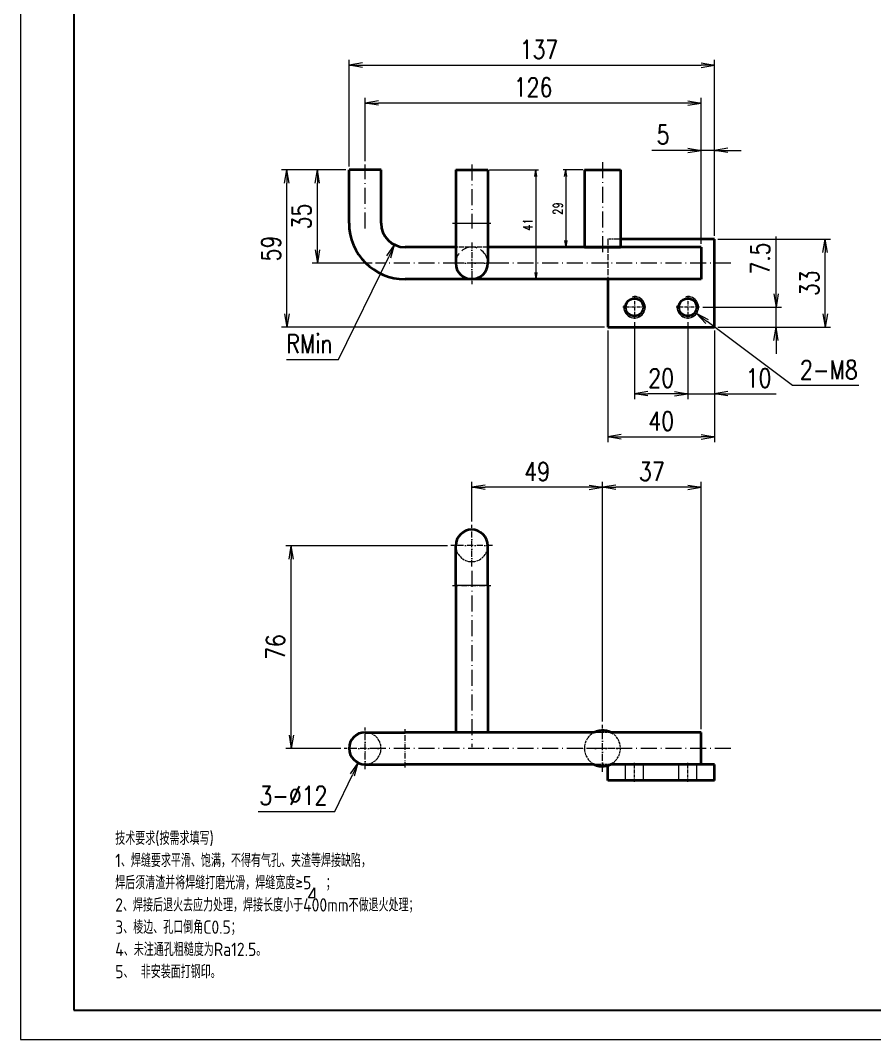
# Model space of a CAD drawing. Header units: millimetres. Extents: x 1333 to 209312, y -42879 to 359.
# Drawn here: x 140205.7 to 140525.9, y -1081.4 to -699.3 of the extents above; entities that cross this region are included whole.
import ezdxf

# ---------------------------------------------------------------- set-up
doc = ezdxf.new("R2010")
doc.units = ezdxf.units.MM
doc.header["$LTSCALE"] = 0.5
for name, pattern in [('AM_ISO02W050x2', [3.75, 3, -0.75]), ('AM_ISO08W050x2', [9, 6, -0.75, 1.5, -0.75]), ('DASHDOT', [18.5, 12, -3, 0.5, -3]), ('DASHED', [15, 12, -3])]:
    doc.linetypes.add(name, pattern=pattern)
doc.layers.add('DIM', color=3, linetype='Continuous')
doc.layers.add('图\\M+19E79\\M+195B6\\M+18E9A', color=7, linetype='Continuous')
for name, color, linetype, lineweight in [('中心线', 2, 'AM_ISO08W050x2', 18), ('图框', 7, 'Continuous', 18), ('标注线', 3, 'Continuous', 18), ('虚线', 1, 'AM_ISO02W050x2', 18)]:
    doc.layers.add(name, color=color, linetype=linetype, lineweight=lineweight)
doc.layers.add('打印-禁用', color=7, linetype='Continuous', lineweight=15, plot=False)
doc.styles.add('DIM', font='romans.shx', dxfattribs={"width": 0.8, "bigfont": 'bigfont.shx'})
doc.styles.add('机械长仿宋', font='gbenor.shx', dxfattribs={"height": 1, "bigfont": 'gbcbig.shx'})
doc.dimstyles.new('XR 1-1$0', dxfattribs={"dimtxt": 3.5, "dimasz": 2.5, "dimexe": 1, "dimexo": 0.625, "dimgap": 1.2, "dimtad": 1, "dimzin": 9, "dimdsep": 46, "dimtxsty": 'DIM', "dimblk": 'OPEN', "dimcen": 0, "dimclrd": 8, "dimclre": 8, "dimclrt": 2, "dimazin": 2, "dimtfac": 0.5, "dimtmove": 0, "dimatfit": 3, "dimldrblk": 'OPEN', "dimfxl": 0, "dimtolj": 2, "dimlwd": 18, "dimlwe": 18, "dimarcsym": 0})
doc.dimstyles.new('XR 1-2$0', dxfattribs={"dimscale": 2, "dimtxt": 3.5, "dimasz": 2.5, "dimexe": 1, "dimexo": 0.625, "dimgap": 1.2, "dimtad": 1, "dimdsep": 46, "dimtxsty": 'DIM', "dimblk": 'OPEN', "dimcen": 0, "dimclrd": 8, "dimclre": 8, "dimclrt": 2, "dimazin": 2, "dimtfac": 0.5, "dimtmove": 0, "dimatfit": 3, "dimldrblk": 'OPEN', "dimfxl": 0, "dimtolj": 2, "dimlwd": 13, "dimlwe": 13, "dimarcsym": 0})
doc.dimstyles.new('XR 1-2$3', dxfattribs={"dimscale": 2, "dimtxt": 3.5, "dimasz": 2.5, "dimexe": 1, "dimexo": 0.625, "dimgap": 1.2, "dimtad": 1, "dimtoh": 1, "dimdsep": 46, "dimtxsty": 'DIM', "dimblk": 'OPEN', "dimcen": 0, "dimclrd": 8, "dimclre": 8, "dimclrt": 2, "dimazin": 2, "dimtfac": 0.5, "dimtofl": 0, "dimtmove": 0, "dimatfit": 3, "dimldrblk": 'OPEN', "dimfxl": 0, "dimtolj": 2, "dimlwd": 18, "dimlwe": 18, "dimarcsym": 0})
doc.dimstyles.new('XR 1-2$4', dxfattribs={"dimscale": 2, "dimtxt": 3.5, "dimasz": 2.5, "dimexe": 1, "dimexo": 0.625, "dimgap": 1.2, "dimtad": 1, "dimtoh": 1, "dimdsep": 46, "dimtxsty": 'DIM', "dimblk": 'OPEN', "dimcen": 0, "dimclrd": 8, "dimclre": 8, "dimclrt": 2, "dimazin": 2, "dimtfac": 0.5, "dimtofl": 0, "dimtmove": 0, "dimatfit": 3, "dimldrblk": 'OPEN', "dimfxl": 0, "dimtolj": 2, "dimlwd": 18, "dimlwe": 18, "dimarcsym": 0})

# ---------------------------------------------------------------- blocks, each defined once
blk = doc.blocks.new('GZDEH零件A2图框V02版')
at = {"layer": '图\\M+19E79\\M+195B6\\M+18E9A', "linetype": 'Continuous'}
for p, q in [((20, 410), (20, 11)), ((20, 11), (584, 11))]:
    blk.add_line(p, q, dxfattribs=at)
at = {"layer": '打印-禁用', "linetype": 'Continuous'}
for p, q in [((0, 420), (0, 0)), ((0, 0), (594, 0))]:
    blk.add_line(p, q, dxfattribs=at)
blk = doc.blocks.new('DEH A2')
at = {"layer": '图框'}
blk.add_blockref('GZDEH零件A2图框V02版', (0, 0), dxfattribs=at)
blk = doc.blocks.new('HJ')
at = {"layer": '标注线', "color": 2, "linetype": 'ByBlock', "lineweight": 9}
for p, q in [((0, 0), (4.34, 7.65)), ((4.34, 7.65), (4.34, 0)), ((4.34, 0), (0, 0))]:
    blk.add_line(p, q, dxfattribs=at)
blk = doc.blocks.new('_Open')
at = {"color": 0, "linetype": 'ByBlock', "lineweight": -2}
for p, q in [((-1, 0.167), (0, 0)), ((-1, -0.167), (0, 0)), ((0, 0), (-1, 0))]:
    blk.add_line(p, q, dxfattribs=at)
blk = doc.blocks.new('*D443')
at = {"layer": 'Defpoints', "color": 0, "transparency": 16777216}
for p in [(140460.24, -806.81), (140465.92, -814.31), (140488.99, -814.31)]:
    blk.add_point(p, dxfattribs=at)
at = {"layer": '标注线', "color": 8, "lineweight": 13, "transparency": 16777216}
for p, q in [((140488.99, -801.81), (140488.99, -780.28)), ((140461.49, -806.81), (140490.99, -806.81)), ((140488.99, -814.31), (140488.99, -806.81)), ((140467.17, -814.31), (140490.99, -814.31)), ((140488.99, -819.31), (140488.99, -824.31))]:
    blk.add_line(p, q, dxfattribs=at)
at = {"layer": '标注线', "color": 8, "lineweight": 13, "transparency": 16777216, "xscale": 5, "yscale": 5, "zscale": 5}
for p, rotation in [((140488.99, -806.81), 270), ((140488.99, -814.31), 90)]:
    blk.add_blockref('_Open', p, dxfattribs=dict(at, rotation=rotation))
at = {"layer": '标注线', "color": 2, "transparency": 16777216, "insert": (140483.09, -788.54), "char_height": 7, "attachment_point": 5, "rotation": 90, "style": 'DIM'}
blk.add_mtext('\\A2;7.5', dxfattribs=at)
blk = doc.blocks.new('*D444')
at = {"layer": 'Defpoints', "color": 0, "transparency": 16777216}
for p in [(140455.92, -811.13), (140465.92, -814.31), (140465.92, -839.26)]:
    blk.add_point(p, dxfattribs=at)
at = {"layer": '标注线', "color": 8, "lineweight": 13, "transparency": 16777216}
for p, q in [((140455.92, -812.38), (140455.92, -841.26)), ((140465.92, -815.56), (140465.92, -841.26)), ((140450.92, -839.26), (140445.92, -839.26)), ((140455.92, -839.26), (140465.92, -839.26)), ((140470.92, -839.26), (140488.98, -839.26))]:
    blk.add_line(p, q, dxfattribs=at)
at = {"layer": '标注线', "color": 8, "lineweight": 13, "transparency": 16777216, "xscale": 5, "yscale": 5, "zscale": 5}
blk.add_blockref('_Open', (140455.92, -839.26), dxfattribs=at)
at = {"layer": '标注线', "color": 8, "lineweight": 13, "transparency": 16777216, "xscale": 5, "yscale": 5, "zscale": 5, "rotation": 180}
blk.add_blockref('_Open', (140465.92, -839.26), dxfattribs=at)
at = {"layer": '标注线', "color": 2, "transparency": 16777216, "insert": (140482.45, -833.36), "char_height": 7, "attachment_point": 5, "style": 'DIM'}
blk.add_mtext('\\A2;10', dxfattribs=at)
blk = doc.blocks.new('*D445')
at = {"layer": 'Defpoints', "color": 0, "transparency": 16777216}
for p in [(140435.92, -811.13), (140455.92, -811.13), (140435.92, -839.26)]:
    blk.add_point(p, dxfattribs=at)
at = {"layer": '标注线', "color": 8, "lineweight": 13, "transparency": 16777216}
for p, q in [((140435.92, -812.38), (140435.92, -841.26)), ((140455.92, -812.38), (140455.92, -841.26)), ((140450.92, -839.26), (140440.92, -839.26))]:
    blk.add_line(p, q, dxfattribs=at)
at = {"layer": '标注线', "color": 8, "lineweight": 13, "transparency": 16777216, "xscale": 5, "yscale": 5, "zscale": 5, "rotation": 180}
blk.add_blockref('_Open', (140435.92, -839.26), dxfattribs=at)
at = {"layer": '标注线', "color": 8, "lineweight": 13, "transparency": 16777216, "xscale": 5, "yscale": 5, "zscale": 5}
blk.add_blockref('_Open', (140455.92, -839.26), dxfattribs=at)
at = {"layer": '标注线', "color": 2, "transparency": 16777216, "insert": (140445.92, -833.36), "char_height": 7, "attachment_point": 5, "style": 'DIM'}
blk.add_mtext('\\A2;20', dxfattribs=at)
blk = doc.blocks.new('*D446')
at = {"layer": 'Defpoints', "color": 0, "transparency": 16777216}
for p in [(140425.92, -814.31), (140465.92, -814.31), (140465.92, -855.41)]:
    blk.add_point(p, dxfattribs=at)
at = {"layer": '标注线', "color": 8, "lineweight": 13, "transparency": 16777216}
for p, q in [((140425.92, -815.56), (140425.92, -857.41)), ((140465.92, -815.56), (140465.92, -857.41)), ((140430.92, -855.41), (140460.92, -855.41))]:
    blk.add_line(p, q, dxfattribs=at)
at = {"layer": '标注线', "color": 8, "lineweight": 13, "transparency": 16777216, "xscale": 5, "yscale": 5, "zscale": 5, "rotation": 180}
blk.add_blockref('_Open', (140425.92, -855.41), dxfattribs=at)
at = {"layer": '标注线', "color": 8, "lineweight": 13, "transparency": 16777216, "xscale": 5, "yscale": 5, "zscale": 5}
blk.add_blockref('_Open', (140465.92, -855.41), dxfattribs=at)
at = {"layer": '标注线', "color": 2, "transparency": 16777216, "insert": (140445.92, -849.51), "char_height": 7, "attachment_point": 5, "style": 'DIM'}
blk.add_mtext('\\A2;40', dxfattribs=at)
blk = doc.blocks.new('*D447')
at = {"layer": 'Defpoints', "color": 0, "transparency": 16777216}
for p in [(140465.92, -781.31), (140507.39, -781.31), (140465.92, -814.31)]:
    blk.add_point(p, dxfattribs=at)
at = {"layer": '标注线', "color": 8, "lineweight": 13, "transparency": 16777216}
for p, q in [((140467.17, -781.31), (140509.39, -781.31)), ((140507.39, -809.31), (140507.39, -786.31)), ((140467.17, -814.31), (140509.39, -814.31))]:
    blk.add_line(p, q, dxfattribs=at)
at = {"layer": '标注线', "color": 8, "lineweight": 13, "transparency": 16777216, "xscale": 5, "yscale": 5, "zscale": 5}
for p, rotation in [((140507.39, -781.31), 90), ((140507.39, -814.31), 270)]:
    blk.add_blockref('_Open', p, dxfattribs=dict(at, rotation=rotation))
at = {"layer": '标注线', "color": 2, "transparency": 16777216, "insert": (140501.49, -797.81), "char_height": 7, "attachment_point": 5, "rotation": 90, "style": 'DIM'}
blk.add_mtext('\\A2;33', dxfattribs=at)
blk = doc.blocks.new('*D448')
at = {"layer": 'Defpoints', "color": 0, "transparency": 16777216}
for p in [(140465.92, -716.05), (140328.92, -755.31), (140465.92, -781.31)]:
    blk.add_point(p, dxfattribs=at)
at = {"layer": '标注线', "color": 8, "lineweight": 13, "transparency": 16777216}
for p, q in [((140328.92, -754.06), (140328.92, -714.05)), ((140465.92, -780.06), (140465.92, -714.05)), ((140333.92, -716.05), (140460.92, -716.05))]:
    blk.add_line(p, q, dxfattribs=at)
at = {"layer": '标注线', "color": 8, "lineweight": 13, "transparency": 16777216, "xscale": 5, "yscale": 5, "zscale": 5, "rotation": 180}
blk.add_blockref('_Open', (140328.92, -716.05), dxfattribs=at)
at = {"layer": '标注线', "color": 8, "lineweight": 13, "transparency": 16777216, "xscale": 5, "yscale": 5, "zscale": 5}
blk.add_blockref('_Open', (140465.92, -716.05), dxfattribs=at)
at = {"layer": '标注线', "color": 2, "transparency": 16777216, "insert": (140400.13, -710.15), "char_height": 7, "attachment_point": 5, "style": 'DIM'}
blk.add_mtext('\\A2;137', dxfattribs=at)
blk = doc.blocks.new('*D449')
at = {"layer": 'Defpoints', "color": 0, "transparency": 16777216}
for p in [(140465.92, -748.01), (140465.92, -781.31), (140460.92, -784.31)]:
    blk.add_point(p, dxfattribs=at)
at = {"layer": '标注线', "color": 8, "lineweight": 13, "transparency": 16777216}
for p, q in [((140455.92, -748.01), (140442.38, -748.01)), ((140460.92, -783.06), (140460.92, -746.01)), ((140465.92, -748.01), (140460.92, -748.01)), ((140465.92, -780.06), (140465.92, -746.01)), ((140470.92, -748.01), (140475.92, -748.01))]:
    blk.add_line(p, q, dxfattribs=at)
at = {"layer": '标注线', "color": 8, "lineweight": 13, "transparency": 16777216, "xscale": 5, "yscale": 5, "zscale": 5}
blk.add_blockref('_Open', (140460.92, -748.01), dxfattribs=at)
at = {"layer": '标注线', "color": 8, "lineweight": 13, "transparency": 16777216, "xscale": 5, "yscale": 5, "zscale": 5, "rotation": 180}
blk.add_blockref('_Open', (140465.92, -748.01), dxfattribs=at)
at = {"layer": '标注线', "color": 2, "transparency": 16777216, "insert": (140446.65, -742.11), "char_height": 7, "attachment_point": 5, "style": 'DIM'}
blk.add_mtext('\\A2;5', dxfattribs=at)
blk = doc.blocks.new('*D450')
at = {"layer": 'Defpoints', "color": 0, "transparency": 16777216}
for p in [(140305.59, -755.31), (140328.92, -755.31), (140425.92, -814.31)]:
    blk.add_point(p, dxfattribs=at)
at = {"layer": '标注线', "color": 8, "lineweight": 13, "transparency": 16777216}
for p, q in [((140327.67, -755.31), (140303.59, -755.31)), ((140305.59, -809.31), (140305.59, -760.31)), ((140424.67, -814.31), (140303.59, -814.31))]:
    blk.add_line(p, q, dxfattribs=at)
at = {"layer": '标注线', "color": 8, "lineweight": 13, "transparency": 16777216, "xscale": 5, "yscale": 5, "zscale": 5}
for p, rotation in [((140305.59, -755.31), 90), ((140305.59, -814.31), 270)]:
    blk.add_blockref('_Open', p, dxfattribs=dict(at, rotation=rotation))
at = {"layer": '标注线', "color": 2, "transparency": 16777216, "insert": (140299.69, -784.81), "char_height": 7, "attachment_point": 5, "rotation": 90, "style": 'DIM'}
blk.add_mtext('\\A2;59', dxfattribs=at)
blk = doc.blocks.new('*D485')
at = {"layer": 'Defpoints', "color": 0, "transparency": 16777216}
for p in [(140452.71, -804.42), (140459.12, -809.2)]:
    blk.add_point(p, dxfattribs=at)
at = {"layer": 'DIM', "color": 8, "lineweight": 18, "transparency": 16777216}
for p, q in [((140495.19, -836.14), (140463.13, -812.2)), ((140519.99, -836.14), (140495.19, -836.14))]:
    blk.add_line(p, q, dxfattribs=at)
at = {"layer": 'DIM', "color": 8, "lineweight": 18, "transparency": 16777216, "xscale": 5, "yscale": 5, "zscale": 5, "rotation": 143.246618079918}
blk.add_blockref('_Open', (140459.12, -809.2), dxfattribs=at)
at = {"layer": 'DIM', "color": 2, "transparency": 16777216, "insert": (140508.79, -830.24), "char_height": 7, "attachment_point": 5, "style": 'DIM'}
blk.add_mtext('\\A2;2-M8', dxfattribs=at)
blk = doc.blocks.new('*D486')
at = {"layer": 'Defpoints', "color": 0, "transparency": 16777216}
for p in [(140334.92, -730.24), (140334.92, -753.31), (140460.92, -784.31)]:
    blk.add_point(p, dxfattribs=at)
at = {"layer": 'DIM', "color": 8, "lineweight": 13, "transparency": 16777216}
for p, q in [((140334.92, -752.06), (140334.92, -728.24)), ((140460.92, -783.06), (140460.92, -728.24)), ((140455.92, -730.24), (140339.92, -730.24))]:
    blk.add_line(p, q, dxfattribs=at)
at = {"layer": 'DIM', "color": 8, "lineweight": 13, "transparency": 16777216, "xscale": 5, "yscale": 5, "zscale": 5, "rotation": 180}
blk.add_blockref('_Open', (140334.92, -730.24), dxfattribs=at)
at = {"layer": 'DIM', "color": 8, "lineweight": 13, "transparency": 16777216, "xscale": 5, "yscale": 5, "zscale": 5}
blk.add_blockref('_Open', (140460.92, -730.24), dxfattribs=at)
at = {"layer": 'DIM', "color": 2, "transparency": 16777216, "insert": (140397.92, -724.34), "char_height": 7, "attachment_point": 5, "style": 'DIM'}
blk.add_mtext('\\A2;126', dxfattribs=at)
blk = doc.blocks.new('*D487')
at = {"layer": 'Defpoints', "color": 0, "transparency": 16777216}
for p in [(140317.04, -755.31), (140328.92, -755.31), (140338.81, -790.31)]:
    blk.add_point(p, dxfattribs=at)
at = {"layer": 'DIM', "color": 8, "lineweight": 13, "transparency": 16777216}
for p, q in [((140327.67, -755.31), (140315.04, -755.31)), ((140317.04, -785.31), (140317.04, -760.31)), ((140337.56, -790.31), (140315.04, -790.31))]:
    blk.add_line(p, q, dxfattribs=at)
at = {"layer": 'DIM', "color": 8, "lineweight": 13, "transparency": 16777216, "xscale": 5, "yscale": 5, "zscale": 5}
for p, rotation in [((140317.04, -755.31), 90), ((140317.04, -790.31), 270)]:
    blk.add_blockref('_Open', p, dxfattribs=dict(at, rotation=rotation))
at = {"layer": 'DIM', "color": 2, "transparency": 16777216, "insert": (140311.14, -772.81), "char_height": 7, "attachment_point": 5, "rotation": 90, "style": 'DIM'}
blk.add_mtext('\\A2;35', dxfattribs=at)
blk = doc.blocks.new('*D488')
at = {"layer": 'Defpoints', "color": 0, "transparency": 16777216}
for p in [(140349.92, -775.31), (140345.97, -783.4)]:
    blk.add_point(p, dxfattribs=at)
at = {"layer": 'DIM', "color": 8, "lineweight": 18, "transparency": 16777216}
for p, q in [((140325.01, -826.38), (140343.78, -787.89)), ((140305.54, -826.38), (140325.01, -826.38))]:
    blk.add_line(p, q, dxfattribs=at)
at = {"layer": 'DIM', "color": 8, "lineweight": 18, "transparency": 16777216, "xscale": 5, "yscale": 5, "zscale": 5, "rotation": 64.00104779775705}
blk.add_blockref('_Open', (140345.97, -783.4), dxfattribs=at)
at = {"layer": 'DIM', "color": 2, "transparency": 16777216, "insert": (140314.07, -820.48), "char_height": 7, "attachment_point": 5, "style": 'DIM'}
blk.add_mtext('\\A2;\\A2;RMin', dxfattribs=at)
blk = doc.blocks.new('*D509')
at = {"layer": 'Defpoints', "color": 0, "transparency": 16777216}
for p in [(140307.29, -896.22), (140367.12, -896.22), (140327.12, -972.22)]:
    blk.add_point(p, dxfattribs=at)
at = {"layer": '标注线', "color": 8, "lineweight": 13, "transparency": 16777216}
for p, q in [((140365.87, -896.22), (140305.29, -896.22)), ((140307.29, -967.22), (140307.29, -901.22)), ((140325.87, -972.22), (140305.29, -972.22))]:
    blk.add_line(p, q, dxfattribs=at)
at = {"layer": '标注线', "color": 8, "lineweight": 13, "transparency": 16777216, "xscale": 5, "yscale": 5, "zscale": 5}
for p, rotation in [((140307.29, -896.22), 90), ((140307.29, -972.22), 270)]:
    blk.add_blockref('_Open', p, dxfattribs=dict(at, rotation=rotation))
at = {"layer": '标注线', "color": 2, "transparency": 16777216, "insert": (140301.39, -934.22), "char_height": 7, "attachment_point": 5, "rotation": 90, "style": 'DIM'}
blk.add_mtext('\\A2;76', dxfattribs=at)
blk = doc.blocks.new('*D510')
at = {"layer": 'Defpoints', "color": 0, "transparency": 16777216}
for p in [(140423.92, -874.32), (140423.92, -963.45), (140460.92, -966.22)]:
    blk.add_point(p, dxfattribs=at)
at = {"layer": '标注线', "color": 8, "lineweight": 13, "transparency": 16777216}
for p, q in [((140423.92, -962.2), (140423.92, -872.32)), ((140455.92, -874.32), (140428.92, -874.32)), ((140460.92, -964.97), (140460.92, -872.32))]:
    blk.add_line(p, q, dxfattribs=at)
at = {"layer": '标注线', "color": 8, "lineweight": 13, "transparency": 16777216, "xscale": 5, "yscale": 5, "zscale": 5, "rotation": 180}
blk.add_blockref('_Open', (140423.92, -874.32), dxfattribs=at)
at = {"layer": '标注线', "color": 8, "lineweight": 13, "transparency": 16777216, "xscale": 5, "yscale": 5, "zscale": 5}
blk.add_blockref('_Open', (140460.92, -874.32), dxfattribs=at)
at = {"layer": '标注线', "color": 2, "transparency": 16777216, "insert": (140442.42, -868.42), "char_height": 7, "attachment_point": 5, "style": 'DIM'}
blk.add_mtext('\\A2;37', dxfattribs=at)
blk = doc.blocks.new('*D511')
at = {"layer": 'Defpoints', "color": 0, "transparency": 16777216}
for p in [(140374.92, -874.32), (140374.92, -888.42), (140423.92, -963.45)]:
    blk.add_point(p, dxfattribs=at)
at = {"layer": '标注线', "color": 8, "lineweight": 13, "transparency": 16777216}
for p, q in [((140374.92, -887.17), (140374.92, -872.32)), ((140418.92, -874.32), (140379.92, -874.32)), ((140423.92, -962.2), (140423.92, -872.32))]:
    blk.add_line(p, q, dxfattribs=at)
at = {"layer": '标注线', "color": 8, "lineweight": 13, "transparency": 16777216, "xscale": 5, "yscale": 5, "zscale": 5, "rotation": 180}
blk.add_blockref('_Open', (140374.92, -874.32), dxfattribs=at)
at = {"layer": '标注线', "color": 8, "lineweight": 13, "transparency": 16777216, "xscale": 5, "yscale": 5, "zscale": 5}
blk.add_blockref('_Open', (140423.92, -874.32), dxfattribs=at)
at = {"layer": '标注线', "color": 2, "transparency": 16777216, "insert": (140399.42, -868.42), "char_height": 7, "attachment_point": 5, "style": 'DIM'}
blk.add_mtext('\\A2;49', dxfattribs=at)
blk = doc.blocks.new('*D512')
at = {"layer": 'Defpoints', "color": 0, "transparency": 16777216}
for p in [(140337.5, -966.8), (140332.33, -977.63)]:
    blk.add_point(p, dxfattribs=at)
at = {"layer": '标注线', "color": 8, "lineweight": 18, "transparency": 16777216}
for p, q in [((140323.65, -995.85), (140330.18, -982.14)), ((140294.85, -995.85), (140323.65, -995.85))]:
    blk.add_line(p, q, dxfattribs=at)
at = {"layer": '标注线', "color": 8, "lineweight": 18, "transparency": 16777216, "xscale": 5, "yscale": 5, "zscale": 5, "rotation": 64.51035501203472}
blk.add_blockref('_Open', (140332.33, -977.63), dxfattribs=at)
at = {"layer": '标注线', "color": 2, "transparency": 16777216, "insert": (140308.05, -989.95), "char_height": 7, "attachment_point": 5, "style": 'DIM'}
blk.add_mtext('\\A2;{\\Fromans,bigfont|c134;3-∅12}', dxfattribs=at)
blk = doc.blocks.new('*D538')
at = {"layer": 'Defpoints', "color": 0, "transparency": 16777216}
for p in [(140380.92, -755.31), (140380.92, -796.31), (140398.93, -796.31)]:
    blk.add_point(p, dxfattribs=at)
at = {"layer": 'DIM', "color": 8, "lineweight": 18, "transparency": 16777216}
for p, q in [((140381.54, -755.31), (140399.93, -755.31)), ((140398.93, -757.81), (140398.93, -793.81)), ((140381.54, -796.31), (140399.93, -796.31))]:
    blk.add_line(p, q, dxfattribs=at)
at = {"layer": 'DIM', "color": 8, "lineweight": 18, "transparency": 16777216, "xscale": 2.5, "yscale": 2.5, "zscale": 2.5}
for p, rotation in [((140398.93, -755.31), 90), ((140398.93, -796.31), 270)]:
    blk.add_blockref('_Open', p, dxfattribs=dict(at, rotation=rotation))
at = {"layer": 'DIM', "color": 2, "transparency": 16777216, "insert": (140395.98, -775.81), "char_height": 3.5, "attachment_point": 5, "rotation": 90, "style": 'DIM'}
blk.add_mtext('\\A2;41', dxfattribs=at)
blk = doc.blocks.new('*D539')
at = {"layer": 'Defpoints', "color": 0, "transparency": 16777216}
for p in [(140417.17, -755.31), (140410.15, -784.31), (140417.17, -784.31)]:
    blk.add_point(p, dxfattribs=at)
at = {"layer": 'DIM', "color": 8, "lineweight": 18, "transparency": 16777216}
for p, q in [((140416.55, -755.31), (140409.15, -755.31)), ((140410.15, -757.81), (140410.15, -781.81)), ((140416.55, -784.31), (140409.15, -784.31))]:
    blk.add_line(p, q, dxfattribs=at)
at = {"layer": 'DIM', "color": 8, "lineweight": 18, "transparency": 16777216, "xscale": 2.5, "yscale": 2.5, "zscale": 2.5}
for p, rotation in [((140410.15, -755.31), 90), ((140410.15, -784.31), 270)]:
    blk.add_blockref('_Open', p, dxfattribs=dict(at, rotation=rotation))
at = {"layer": 'DIM', "color": 2, "transparency": 16777216, "insert": (140407.2, -769.81), "char_height": 3.5, "attachment_point": 5, "rotation": 90, "style": 'DIM'}
blk.add_mtext('\\A2;29', dxfattribs=at)

msp = doc.modelspace()

# ---------------------------------------------------------------- linework, layer by layer
at = {"color": 7, "lineweight": 35, "ltscale": 0.3}
for p, q in [((140340.915, -755.31), (140328.915, -755.31)), ((140368.915, -755.31), (140380.915, -755.31)), ((140460.915, -784.31), (140460.915, -796.31)), ((140380.915, -966.215), (140368.915, -966.215))]:
    msp.add_line(p, q, dxfattribs=at)
at = {"color": 7, "lineweight": 35}
for p, q in [((140328.915, -775.31), (140328.915, -755.31)), ((140340.915, -775.31), (140340.915, -755.31)), ((140368.915, -755.31), (140368.915, -775.31)), ((140380.915, -755.31), (140380.915, -775.31)), ((140417.172, -755.31), (140417.172, -784.31)), ((140430.658, -755.31), (140430.658, -784.31)), ((140465.915, -781.31), (140430.658, -781.31)), ((140465.915, -814.31), (140465.915, -781.31)), ((140460.915, -784.31), (140380.915, -784.31)), ((140460.915, -796.31), (140349.915, -796.31)), ((140425.915, -814.31), (140465.915, -814.31)), ((140368.915, -911.215), (140368.915, -966.215)), ((140380.915, -911.215), (140380.915, -966.215)), ((140420.838, -966.215), (140380.915, -966.215)), ((140460.915, -966.215), (140426.993, -966.215)), ((140420.838, -978.215), (140349.915, -978.215)), ((140465.915, -978.215), (140426.993, -978.215)), ((140460.915, -978.215), (140426.993, -978.215)), ((140465.915, -984.215), (140425.915, -984.215))]:
    msp.add_line(p, q, dxfattribs=at)
at = {"color": 7, "lineweight": 35, "ltscale": 0.337158}
for p, q in [((140417.172, -755.31), (140430.658, -755.31)), ((140417.172, -784.31), (140430.658, -784.31))]:
    msp.add_line(p, q, dxfattribs=at)
at = {"color": 7, "lineweight": 13, "ltscale": 0.15}
for p, q in [((140368.915, -775.31), (140374.915, -775.31)), ((140374.915, -775.31), (140380.915, -775.31)), ((140374.915, -911.215), (140368.915, -911.215)), ((140380.915, -911.215), (140374.915, -911.215))]:
    msp.add_line(p, q, dxfattribs=at)
at = {"color": 7, "lineweight": 35, "ltscale": 0.375}
for p, q in [((140368.915, -775.31), (140368.915, -790.31)), ((140380.915, -775.31), (140380.915, -790.31)), ((140368.915, -911.215), (140368.915, -896.215)), ((140380.915, -911.215), (140380.915, -896.215)), ((140334.915, -966.215), (140349.915, -966.215)), ((140334.915, -978.215), (140349.915, -978.215))]:
    msp.add_line(p, q, dxfattribs=at)
at = {"color": 7, "lineweight": 35, "ltscale": 0.475}
for p, q in [((140368.915, -784.31), (140349.915, -784.31)), ((140368.915, -966.215), (140349.915, -966.215))]:
    msp.add_line(p, q, dxfattribs=at)
at = {"color": 7, "lineweight": 35, "ltscale": 0.45}
msp.add_line((140425.915, -796.31), (140425.915, -814.31), dxfattribs=at)
at = {"color": 7, "lineweight": 35, "ltscale": 0.15}
for p, q in [((140460.915, -972.215), (140460.915, -966.215)), ((140460.915, -978.215), (140460.915, -972.215)), ((140465.915, -984.215), (140465.915, -978.215))]:
    msp.add_line(p, q, dxfattribs=at)
at = {"color": 7, "lineweight": 35, "ltscale": 0.139008}
msp.add_line((140425.915, -984.215), (140425.915, -978.655), dxfattribs=at)
at = {"color": 7, "lineweight": 35}
for centre, radius in [((140435.915, -806.81), 3.323), ((140455.915, -806.81), 3.324)]:
    msp.add_circle(centre, radius, dxfattribs=at)
for centre, radius, start, end in [((140349.915, -775.31), 21, 180.00001, 270), ((140349.915, -775.31), 9, 180.00001, 270), ((140374.915, -790.31), 6, 180.00001, 0), ((140374.915, -896.215), 6, 0, 180), ((140334.915, -972.215), 6, 90, 270), ((140423.915, -972.215), 6.743, 52.96401, 117.15323), ((140334.915, -972.215), 6, 270, 273.91305), ((140423.915, -972.215), 6.743, 242.84677, 307.03599)]:
    msp.add_arc(centre, radius, start, end, dxfattribs=at)
at = {"color": 7, "lineweight": 13}
for centre in [(140435.915, -806.81), (140455.915, -806.81)]:
    msp.add_arc(centre, 4, 169.99999, 100.00001, dxfattribs=at)
at = {"layer": '中心线', "linetype": 'DASHDOT', "lineweight": 13}
for p, q in [((140423.915, -752.41), (140423.915, -787.21)), ((140334.915, -777.31), (140334.915, -753.31)), ((140374.915, -753.31), (140374.915, -777.31)), ((140472.015, -790.31), (140338.815, -790.31)), ((140374.915, -905.715), (140374.915, -971.715)), ((140472.015, -972.215), (140338.815, -972.215))]:
    msp.add_line(p, q, dxfattribs=at)
at = {"layer": '中心线', "linetype": 'DASHDOT', "lineweight": 13, "ltscale": 0.359998}
for p, q in [((140367.715, -775.31), (140382.115, -775.31)), ((140367.715, -911.215), (140382.115, -911.215))]:
    msp.add_line(p, q, dxfattribs=at)
at = {"layer": '中心线', "linetype": 'DASHDOT', "lineweight": 13, "ltscale": 0.390002}
for p, q in [((140374.915, -782.51), (140374.915, -798.11)), ((140382.715, -790.31), (140367.115, -790.31)), ((140374.915, -904.015), (140374.915, -888.415)), ((140382.715, -896.215), (140367.115, -896.215)), ((140334.915, -980.015), (140334.915, -964.415)), ((140342.715, -972.215), (140327.115, -972.215))]:
    msp.add_line(p, q, dxfattribs=at)
at = {"layer": '中心线', "linetype": 'DASHDOT', "lineweight": 13, "ltscale": 0.216028}
for p, q in [((140435.915, -802.489), (140435.915, -811.13)), ((140455.915, -802.489), (140455.915, -811.13)), ((140440.236, -806.81), (140431.595, -806.81)), ((140460.236, -806.81), (140451.595, -806.81))]:
    msp.add_line(p, q, dxfattribs=at)
at = {"layer": '中心线', "linetype": 'DASHDOT', "lineweight": 13, "ltscale": 0.36001}
msp.add_line((140349.915, -979.415), (140349.915, -965.015), dxfattribs=at)
at = {"layer": '中心线', "linetype": 'DASHDOT', "lineweight": 13, "ltscale": 0.438306}
for p, q in [((140423.915, -980.981), (140423.915, -963.449)), ((140432.681, -972.215), (140415.149, -972.215))]:
    msp.add_line(p, q, dxfattribs=at)
at = {"layer": '中心线', "linetype": 'DASHDOT', "lineweight": 13, "ltscale": 0.180017}
for p, q in [((140435.915, -984.815), (140435.915, -977.615)), ((140455.915, -984.815), (140455.915, -977.615))]:
    msp.add_line(p, q, dxfattribs=at)
at = {"layer": '虚线', "linetype": 'DASHED', "lineweight": 13, "ltscale": 0.15}
for p, q in [((140368.915, -775.31), (140374.915, -775.31)), ((140374.915, -775.31), (140380.915, -775.31)), ((140374.915, -911.215), (140368.915, -911.215)), ((140380.915, -911.215), (140374.915, -911.215)), ((140432.592, -984.215), (140432.592, -978.215)), ((140439.239, -984.215), (140439.239, -978.215)), ((140452.592, -984.215), (140452.592, -978.215)), ((140459.239, -984.215), (140459.239, -978.215))]:
    msp.add_line(p, q, dxfattribs=at)
at = {"layer": '虚线', "linetype": 'DASHED', "lineweight": 13, "ltscale": 0.375}
msp.add_line((140425.915, -781.31), (140425.915, -796.31), dxfattribs=at)
at = {"layer": '虚线', "linetype": 'DASHED', "lineweight": 13, "ltscale": 0.118579}
msp.add_line((140430.658, -781.31), (140425.915, -781.31), dxfattribs=at)
at = {"layer": '虚线', "linetype": 'DASHED', "lineweight": 13, "ltscale": 0.3}
for p, q in [((140380.915, -784.31), (140368.915, -784.31)), ((140380.915, -966.215), (140368.915, -966.215))]:
    msp.add_line(p, q, dxfattribs=at)
at = {"layer": '虚线', "linetype": 'DASHED', "lineweight": 13, "ltscale": 0.15387}
for p, q in [((140426.993, -966.215), (140420.838, -966.215)), ((140426.993, -978.215), (140420.838, -978.215))]:
    msp.add_line(p, q, dxfattribs=at)
at = {"layer": '虚线', "linetype": 'DASHED', "lineweight": 13, "ltscale": 0.026935}
msp.add_line((140426.993, -978.215), (140425.915, -978.215), dxfattribs=at)
at = {"layer": '虚线', "linetype": 'DASHED', "lineweight": 13, "ltscale": 0.010992}
msp.add_line((140425.915, -978.655), (140425.915, -978.215), dxfattribs=at)
at = {"layer": '虚线', "linetype": 'DASHED', "lineweight": 13}
for centre, start, end in [((140374.915, -790.31), 0, 179.99999), ((140334.915, -972.215), 266.08695, 270)]:
    msp.add_arc(centre, 6, start, end, dxfattribs=at)
at = {"layer": '虚线', "linetype": 'DASHED', "lineweight": 13, "ltscale": 0.15}
for centre, radius, start, end in [((140374.915, -896.215), 6, 180, 0), ((140334.915, -972.215), 6, 270, 90), ((140423.915, -972.215), 6.743, 117.15323, 242.84677), ((140423.915, -972.215), 6.743, 287.25329, 62.84677)]:
    msp.add_arc(centre, radius, start, end, dxfattribs=at)

# ---------------------------------------------------------------- block references
at = {"layer": '图框'}
msp.add_blockref('DEH A2', (140205.729, -1081.43), dxfattribs=at)
at = {"layer": '标注线', "color": 7, "xscale": 0.5, "yscale": 0.5, "zscale": 0.5}
msp.add_blockref('HJ', (140313.752, -1028.306), dxfattribs=at)

# ---------------------------------------------------------------- texts
at = {"layer": '标注线', "color": 2, "insert": (140241.282, -1003.415), "char_height": 10, "width": 206.04095, "attachment_point": 1, "style": '机械长仿宋'}
msp.add_mtext('{\\H0.5X;技术要求\\A2;(按需求填写)\\P\\A0;1、\\A2;焊缝要求平滑、饱满，不得有气孔、夹渣等焊接缺陷，\\P焊后须清渣并将焊缝打磨光滑，焊缝宽度≥5  ；\\P\\A0;2、焊接后退火去应力处理，焊接长度小于400mm不做退火处理；\\P3、\\A2;棱边、\\A0;孔口倒角C0.5；\\P4、未注通孔粗糙度为Ra12.5。\\P5、\\C3; \\C2;非安装面打钢印。\\P   \\C3; }', dxfattribs=at)

# ---------------------------------------------------------------- dimensions: what is measured, and where the dimension line sits
at = {"layer": 'DIM'}
dim = msp.add_linear_dim(base=(140334.915, -730.243), p1=(140460.915, -784.31), p2=(140334.915, -753.31), dimstyle='XR 1-2$0', dxfattribs=at)
dim.commit()
dim.dimension.update_dxf_attribs({"geometry": '*D486', "text_midpoint": (140397.915, -724.343)})
for base, p1, p2, dimstyle, picture, middle in [((140317.043, -755.31), (140338.815, -790.31), (140328.915, -755.31), 'XR 1-2$0', '*D487', (140311.143, -772.81)), ((140398.927, -796.31), (140380.915, -755.31), (140380.915, -796.31), 'XR 1-1$0', '*D538', (140395.977, -775.81)), ((140410.146, -784.31), (140417.172, -755.31), (140417.172, -784.31), 'XR 1-1$0', '*D539', (140407.196, -769.81))]:
    dim = msp.add_linear_dim(base=base, p1=p1, p2=p2, angle=90, dimstyle=dimstyle, dxfattribs=at)
    dim.commit()
    dim.dimension.update_dxf_attribs({"geometry": picture, "text_midpoint": middle})
dim = msp.add_radius_dim(center=(140349.915, -775.31), mpoint=(140345.97, -783.399), text='\\A2;RMin', dimstyle='XR 1-2$4', override={"dimtxsty": 'DIM'}, dxfattribs=at)
dim.commit()
dim.dimension.update_dxf_attribs({"geometry": '*D488', "text_midpoint": (140314.072, -826.384), "dimtype": 164})
dim = msp.add_diameter_dim_2p(p1=(140452.71, -804.416), p2=(140459.12, -809.203), dimstyle='XR 1-2$3', override={"dimpost": '2-M<>'}, dxfattribs=at)
dim.commit()
dim.dimension.update_dxf_attribs({"geometry": '*D485', "text_midpoint": (140508.789, -836.141), "dimtype": 163})
at = {"layer": '标注线'}
for base, p1, p2, picture, middle in [((140465.915, -716.048), (140328.915, -755.31), (140465.915, -781.31), '*D448', (140400.132, -716.048)), ((140465.915, -748.009), (140460.915, -784.31), (140465.915, -781.31), '*D449', (140446.648, -748.009)), ((140465.915, -855.409), (140425.915, -814.31), (140465.915, -814.31), '*D446', (140445.915, -855.409))]:
    dim = msp.add_linear_dim(base=base, p1=p1, p2=p2, dimstyle='XR 1-2$0', dxfattribs=at)
    dim.commit()
    dim.dimension.update_dxf_attribs({"geometry": picture, "text_midpoint": middle, "dimtype": 160})
for base, p1, p2, angle, picture, middle in [((140305.589, -755.31), (140425.915, -814.31), (140328.915, -755.31), 90, '*D450', (140299.689, -784.81)), ((140507.393, -781.31), (140465.915, -814.31), (140465.915, -781.31), 90, '*D447', (140501.493, -797.81)), ((140307.292, -896.215), (140327.115, -972.215), (140367.115, -896.215), 270, '*D509', (140301.392, -934.215))]:
    dim = msp.add_linear_dim(base=base, p1=p1, p2=p2, angle=angle, dimstyle='XR 1-2$0', dxfattribs=at)
    dim.commit()
    dim.dimension.update_dxf_attribs({"geometry": picture, "text_midpoint": middle})
dim = msp.add_linear_dim(base=(140488.987, -814.31), p1=(140460.236, -806.81), p2=(140465.915, -814.31), angle=90, dimstyle='XR 1-2$0', dxfattribs=at)
dim.commit()
dim.dimension.update_dxf_attribs({"geometry": '*D443', "text_midpoint": (140488.987, -788.543), "dimtype": 160})
for base, p1, p2, picture, middle in [((140435.915, -839.263), (140455.915, -811.13), (140435.915, -811.13), '*D445', (140445.915, -833.363)), ((140465.915, -839.263), (140455.915, -811.13), (140465.915, -814.31), '*D444', (140482.448, -833.363)), ((140374.915, -874.321), (140423.915, -963.449), (140374.915, -888.415), '*D511', (140399.415, -868.421)), ((140423.915, -874.321), (140460.915, -966.215), (140423.915, -963.449), '*D510', (140442.415, -868.421))]:
    dim = msp.add_linear_dim(base=base, p1=p1, p2=p2, dimstyle='XR 1-2$0', dxfattribs=at)
    dim.commit()
    dim.dimension.update_dxf_attribs({"geometry": picture, "text_midpoint": middle})
dim = msp.add_diameter_dim_2p(p1=(140337.497, -966.799), p2=(140332.333, -977.631), text='{\\Fromans,bigfont|c134;3-<>}', dimstyle='XR 1-2$3', dxfattribs=at)
dim.commit()
dim.dimension.update_dxf_attribs({"geometry": '*D512', "text_midpoint": (140308.047, -995.851), "dimtype": 163})

doc.saveas('drawing.dxf')
